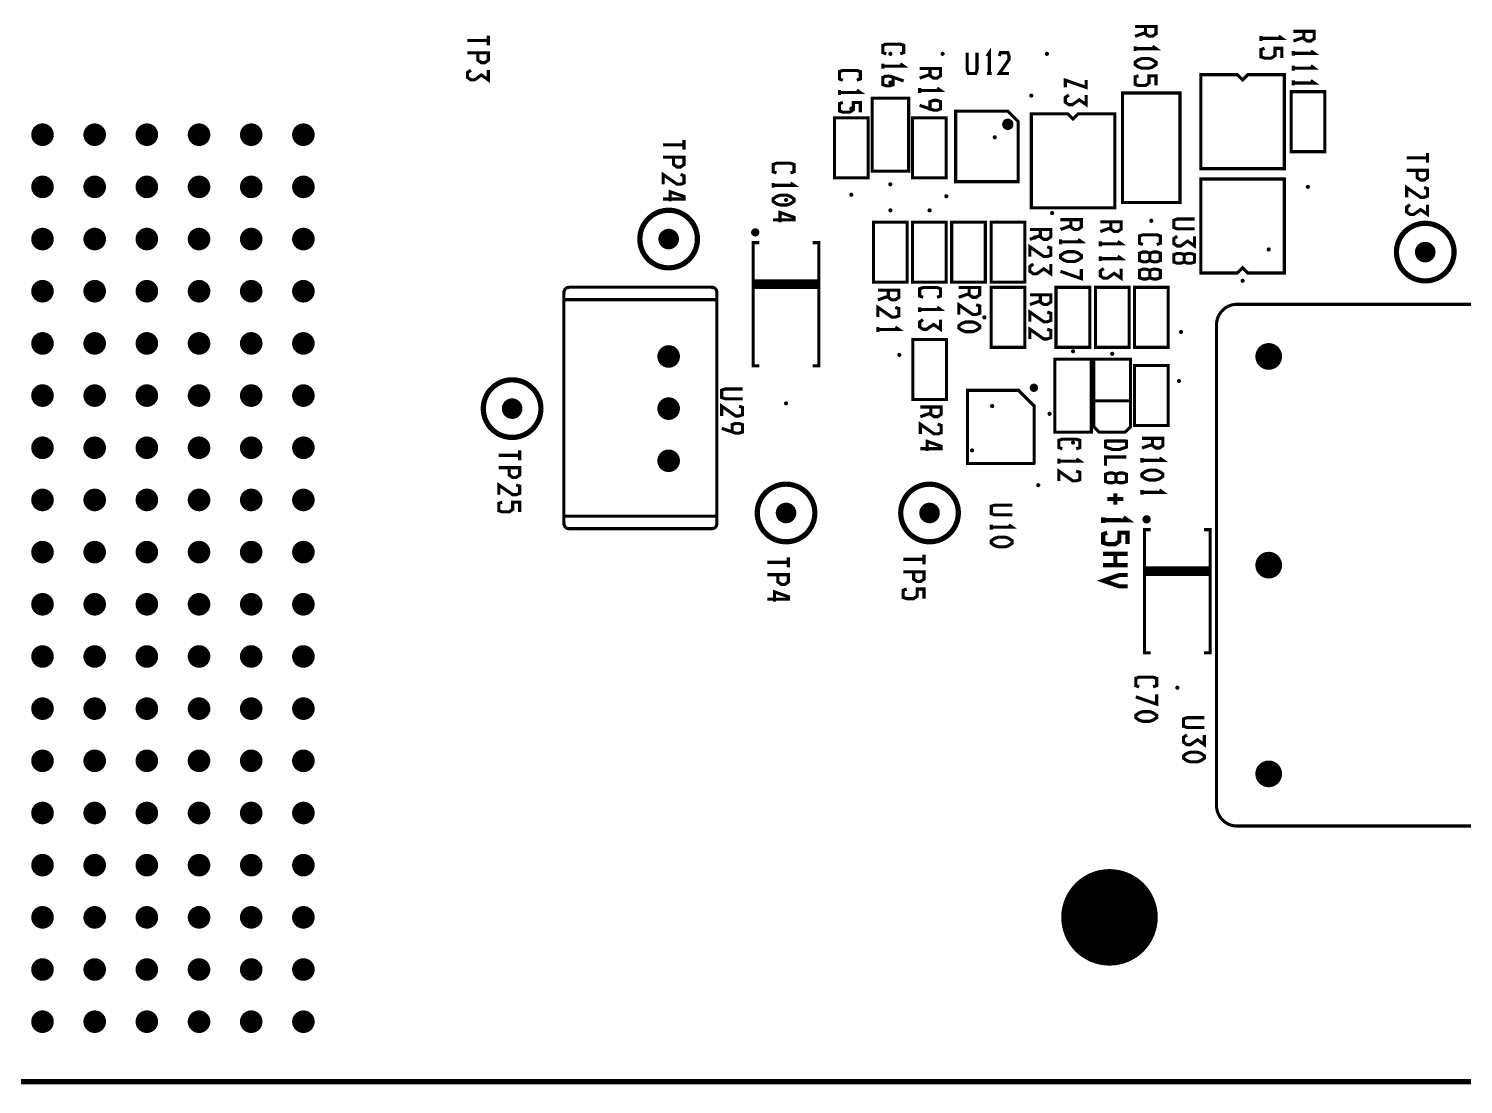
# Model space of a CAD drawing. Extents: x 8 to 205, y 3 to 189.
# Drawn here: x 54.8 to 124.6, y 3.3 to 54.7 of the extents above; entities that cross this region are included whole.
import ezdxf

# ---------------------------------------------------------------- set-up
doc = ezdxf.new("R2010")
doc.units = 0
doc.header["$MEASUREMENT"] = 0
doc.layers.get('0').update_dxf_attribs({"linetype": 'CONTINUOUS'})
doc.layers.add('26-349-0_DRL', color=254, linetype='CONTINUOUS')
doc.layers.add('26-349-0_SST', color=12, linetype='CONTINUOUS')

# ---------------------------------------------------------------- blocks, each defined once
blk = doc.blocks.new('ROUND_1')
at = {"const_width": 2.3495}
blk.add_lwpolyline([(-1.17475, 0, 1), (1.17475, 0, 1)], format="xyb", close=True, dxfattribs=at)
blk = doc.blocks.new('ROUND_93')
at = {"const_width": 0.54991}
blk.add_lwpolyline([(-0.274954, 0, 1), (0.274954, 0, 1)], format="xyb", close=True, dxfattribs=at)
blk = doc.blocks.new('ROUND_96')
at = {"const_width": 0.50038}
blk.add_lwpolyline([(-0.25019, 0, 1), (0.25019, 0, 1)], format="xyb", close=True, dxfattribs=at)
blk = doc.blocks.new('ROUND_97')
at = {"const_width": 0.65024}
blk.add_lwpolyline([(-0.32512, 0, 1), (0.32512, 0, 1)], format="xyb", close=True, dxfattribs=at)
blk = doc.blocks.new('ROUND_102')
at = {"const_width": 0.10033}
blk.add_lwpolyline([(-0.050164, 0, 1), (0.050164, 0, 1)], format="xyb", close=True, dxfattribs=at)

msp = doc.modelspace()

# ---------------------------------------------------------------- linework, layer by layer
at = {"layer": '26-349-0_DRL', "const_width": 0.254}
msp.add_lwpolyline([(200.843, 3.441), (13.894, 3.441)], dxfattribs=at)
at = {"layer": '26-349-0_SST'}
for points, const_width in [([(109.147, 54.81), (109.147, 54.454), (109.315, 54.335), (109.485, 54.335), (109.655, 54.454), (109.655, 54.81), (108.639, 54.81)], 0.152), ([(109.147, 54.513), (108.639, 54.335)], 0.152), ([(116.853, 54.576), (116.853, 54.221), (117.021, 54.101), (117.191, 54.101), (117.361, 54.221), (117.361, 54.576), (116.345, 54.576)], 0.152), ([(76.14, 54.127), (77.156, 54.127)], 0.152), ([(77.156, 53.888), (77.156, 54.363)], 0.152), ([(96.528, 53.479), (96.358, 53.54), (96.358, 53.895), (96.528, 53.954), (97.206, 53.954), (97.374, 53.895), (97.374, 53.54), (97.206, 53.479)], 0.152), ([(101.547, 52.521), (101.547, 53.537), (101.428, 53.37)], 0.152), ([(108.639, 53.616), (108.639, 53.852)], 0.152), ([(108.639, 53.733), (109.655, 53.733), (109.485, 53.852)], 0.152), ([(114.77, 54.111), (114.77, 54.348)], 0.152), ([(114.77, 54.231), (115.786, 54.231), (115.619, 54.348)], 0.152), ([(114.941, 53.748), (114.77, 53.687), (114.77, 53.332), (114.941, 53.273), (115.278, 53.273), (115.449, 53.392), (115.449, 53.748), (115.786, 53.748), (115.786, 53.273)], 0.152), ([(116.853, 54.279), (116.345, 54.101)], 0.152), ([(76.648, 53.525), (76.648, 53.169), (76.818, 53.05), (76.988, 53.05), (77.156, 53.169), (77.156, 53.525), (76.14, 53.525)], 0.152), ([(100.945, 53.537), (100.945, 52.691), (100.887, 52.521), (100.531, 52.521), (100.47, 52.691), (100.47, 53.537)], 0.152), ([(102.502, 52.521), (102.03, 52.521), (102.502, 53.199), (102.502, 53.37), (102.444, 53.537), (102.088, 53.537), (102.03, 53.37)], 0.152), ([(108.639, 53.072), (108.807, 53.192), (108.977, 53.25), (109.315, 53.25), (109.485, 53.192), (109.655, 53.072), (109.655, 52.956), (109.485, 52.836), (109.315, 52.778), (108.977, 52.778), (108.807, 52.836), (108.639, 52.956), (108.639, 53.072)], 0.152), ([(116.345, 53.382), (116.345, 53.619)], 0.152), ([(116.345, 53.502), (117.361, 53.502), (117.191, 53.619)], 0.152), ([(76.31, 52.686), (76.14, 52.567), (76.14, 52.331), (76.31, 52.211), (76.48, 52.211), (76.818, 52.45), (77.156, 52.211), (77.156, 52.686)], 0.152), ([(94.415, 52.196), (94.247, 52.257), (94.247, 52.613), (94.415, 52.671), (95.093, 52.671), (95.263, 52.613), (95.263, 52.257), (95.093, 52.196)], 0.152), ([(96.358, 52.76), (96.358, 52.996)], 0.152), ([(96.358, 52.879), (97.374, 52.879), (97.206, 52.996)], 0.152), ([(96.866, 52.336), (96.866, 51.98), (96.698, 51.922), (96.528, 51.922), (96.358, 51.98), (96.358, 52.336), (96.528, 52.397), (96.698, 52.397), (97.374, 52.158)], 0.152), ([(98.659, 52.77), (98.659, 52.415), (98.829, 52.295), (99, 52.295), (99.167, 52.415), (99.167, 52.77), (98.151, 52.77)], 0.152), ([(98.659, 52.473), (98.151, 52.295)], 0.152), ([(101.664, 52.521), (101.428, 52.521)], 0.152), ([(108.807, 52.412), (108.639, 52.354), (108.639, 51.998), (108.807, 51.94), (109.147, 51.94), (109.315, 52.056), (109.315, 52.412), (109.655, 52.412), (109.655, 51.94)], 0.152), ([(111.842, 47.891), (115.906, 47.891), (115.906, 52.463), (114.128, 52.463), (113.874, 52.209), (113.62, 52.463), (111.842, 52.463), (111.842, 47.891)], 0.152), ([(116.345, 52.664), (116.345, 52.9)], 0.152), ([(116.345, 52.78), (117.361, 52.78), (117.191, 52.9)], 0.152), ([(94.247, 51.477), (94.247, 51.714)], 0.152), ([(94.247, 51.597), (95.263, 51.597), (95.093, 51.714)], 0.152), ([(98.151, 51.576), (98.151, 51.813)], 0.152), ([(98.151, 51.696), (99.167, 51.696), (99, 51.813)], 0.152), ([(105.245, 51.843), (105.245, 52.199), (106.261, 51.843), (106.261, 52.199)], 0.152), ([(117.874, 48.716), (117.874, 51.637), (116.236, 51.637), (116.236, 48.716), (117.874, 48.716)], 0.152), ([(116.345, 51.942), (116.345, 52.181)], 0.152), ([(116.345, 52.062), (117.361, 52.062), (117.191, 52.181)], 0.152), ([(94.415, 51.114), (94.247, 51.053), (94.247, 50.698), (94.415, 50.639), (94.755, 50.639), (94.923, 50.759), (94.923, 51.114), (95.263, 51.114), (95.263, 50.639)], 0.152), ([(97.618, 47.764), (97.618, 51.32), (95.84, 51.32), (95.84, 47.764), (97.618, 47.764)], 0.152), ([(98.659, 50.797), (98.659, 51.152), (98.829, 51.213), (99, 51.213), (99.167, 51.152), (99.167, 50.797), (99, 50.738), (98.829, 50.738), (98.151, 50.974)], 0.152), ([(105.416, 51.477), (105.245, 51.36), (105.245, 51.122), (105.416, 51.005), (105.586, 51.005), (105.924, 51.241), (106.261, 51.005), (106.261, 51.477)], 0.152), ([(108.032, 51.574), (110.826, 51.574), (110.826, 46.24), (108.032, 46.24), (108.032, 51.574)], 0.152), ([(95.649, 47.446), (95.649, 50.367), (94.011, 50.367), (94.011, 47.446), (95.649, 47.446)], 0.152), ([(97.808, 50.367), (97.808, 47.446), (99.447, 47.446), (99.447, 50.367), (97.808, 50.367)], 0.152), ([(102.444, 50.685), (99.904, 50.685), (99.904, 47.256), (102.952, 47.256), (102.952, 50.177), (102.444, 50.685)], 0.152), ([(102.54, 50.223), (102.345, 50.223)], 0.152), ([(102.345, 50.22), (102.345, 49.872)], 0.152), ([(102.482, 50.243), (102.482, 49.849)], 0.152), ([(103.587, 45.986), (107.651, 45.986), (107.651, 50.558), (105.873, 50.558), (105.619, 50.304), (105.365, 50.558), (103.587, 50.558), (103.587, 45.986)], 0.152), ([(102.639, 50.085), (102.246, 50.085)], 0.152), ([(102.619, 49.948), (102.269, 49.948)], 0.152), ([(102.619, 50.144), (102.619, 49.948)], 0.152), ([(85.665, 49.047), (86.681, 49.047)], 0.152), ([(86.681, 48.808), (86.681, 49.283)], 0.152), ([(86.173, 48.445), (86.173, 48.089), (86.343, 47.97), (86.513, 47.97), (86.681, 48.089), (86.681, 48.445), (85.665, 48.445)], 0.152), ([(91.187, 47.68), (91.019, 47.738), (91.019, 48.094), (91.187, 48.152), (91.865, 48.152), (92.035, 48.094), (92.035, 47.738), (91.865, 47.68)], 0.152), ([(121.86, 48.412), (122.876, 48.412)], 0.152), ([(122.876, 48.173), (122.876, 48.648)], 0.152), ([(85.665, 47.131), (85.665, 47.606), (86.343, 47.131), (86.513, 47.131), (86.681, 47.192), (86.681, 47.548), (86.513, 47.606)], 0.152), ([(122.368, 47.81), (122.368, 47.454), (122.538, 47.335), (122.708, 47.335), (122.876, 47.454), (122.876, 47.81), (121.86, 47.81)], 0.152), ([(86.005, 46.293), (86.005, 46.768), (86.681, 46.532), (86.681, 46.413), (85.665, 46.413)], 0.152), ([(91.019, 46.959), (91.019, 47.197)], 0.152), ([(91.019, 47.078), (92.035, 47.078), (91.865, 47.197)], 0.152), ([(115.906, 47.383), (111.842, 47.383), (111.842, 42.811), (113.62, 42.811), (113.874, 43.065), (114.128, 42.811), (115.906, 42.811), (115.906, 47.383)], 0.152), ([(121.86, 46.496), (121.86, 46.971), (122.538, 46.496), (122.708, 46.496), (122.876, 46.557), (122.876, 46.913), (122.708, 46.971)], 0.152), ([(91.019, 46.418), (91.187, 46.537), (91.357, 46.595), (91.695, 46.595), (91.865, 46.537), (92.035, 46.418), (92.035, 46.298), (91.865, 46.181), (91.695, 46.12), (91.357, 46.12), (91.187, 46.181), (91.019, 46.298), (91.019, 46.418)], 0.152), ([(122.03, 46.133), (121.86, 46.014), (121.86, 45.778), (122.03, 45.658), (122.2, 45.658), (122.538, 45.897), (122.876, 45.658), (122.876, 46.133)], 0.152), ([(91.357, 45.282), (91.357, 45.757), (92.035, 45.521), (92.035, 45.402), (91.019, 45.402)], 0.152), ([(105.517, 45.404), (105.517, 45.049), (105.687, 44.929), (105.858, 44.929), (106.025, 45.049), (106.025, 45.404), (105.009, 45.404)], 0.152), ([(111.537, 44.962), (110.689, 44.962), (110.521, 45.023), (110.521, 45.379), (110.689, 45.437), (111.537, 45.437)], 0.152), ([(90.272, 44.762), (90.026, 44.762)], 0.152), ([(90.201, 44.899), (90.094, 44.899)], 0.152), ([(90.125, 44.909), (90.125, 44.663)], 0.152), ([(90.262, 44.838), (90.262, 44.734)], 0.152), ([(95.903, 45.287), (95.903, 42.366), (97.542, 42.366), (97.542, 45.287), (95.903, 45.287)], 0.152), ([(97.808, 45.287), (97.808, 42.366), (99.447, 42.366), (99.447, 45.287), (97.808, 45.287)], 0.152), ([(99.713, 45.287), (99.713, 42.366), (101.352, 42.366), (101.352, 45.287), (99.713, 45.287)], 0.152), ([(103.269, 42.366), (103.269, 45.287), (101.631, 45.287), (101.631, 42.366), (103.269, 42.366)], 0.152), ([(104.026, 44.924), (104.026, 44.569), (104.194, 44.449), (104.364, 44.449), (104.534, 44.569), (104.534, 44.924), (103.518, 44.924)], 0.152), ([(104.026, 44.627), (103.518, 44.449)], 0.152), ([(105.517, 45.107), (105.009, 44.929)], 0.152), ([(107.455, 45.305), (107.455, 44.95), (107.623, 44.83), (107.793, 44.83), (107.963, 44.95), (107.963, 45.305), (106.947, 45.305)], 0.152), ([(107.455, 45.008), (106.947, 44.83)], 0.152), ([(109.02, 44.195), (108.852, 44.256), (108.852, 44.612), (109.02, 44.67), (109.698, 44.67), (109.868, 44.612), (109.868, 44.256), (109.698, 44.195)], 0.152), ([(90.348, 44.287), (90.049, 44.287), (90.049, 38.287), (90.348, 38.287)], 0.152), ([(92.949, 44.287), (93.249, 44.287), (93.249, 38.287), (92.949, 38.287)], 0.152), ([(103.518, 43.611), (103.518, 44.086), (104.194, 43.611), (104.364, 43.611), (104.534, 43.672), (104.534, 44.028), (104.364, 44.086)], 0.152), ([(105.009, 44.21), (105.009, 44.447)], 0.152), ([(105.009, 44.33), (106.025, 44.33), (105.858, 44.447)], 0.152), ([(106.947, 44.111), (106.947, 44.348)], 0.152), ([(106.947, 44.231), (107.963, 44.231), (107.793, 44.348)], 0.152), ([(110.689, 44.599), (110.521, 44.48), (110.521, 44.243), (110.689, 44.124), (110.859, 44.124), (111.197, 44.363), (111.537, 44.124), (111.537, 44.599)], 0.152), ([(103.686, 43.248), (103.518, 43.128), (103.518, 42.892), (103.686, 42.773), (103.856, 42.773), (104.194, 43.012), (104.534, 42.773), (104.534, 43.248)], 0.152), ([(105.009, 43.669), (105.179, 43.786), (105.35, 43.847), (105.687, 43.847), (105.858, 43.786), (106.025, 43.669), (106.025, 43.55), (105.858, 43.431), (105.687, 43.372), (105.35, 43.372), (105.179, 43.431), (105.009, 43.55), (105.009, 43.669)], 0.152), ([(106.947, 43.393), (106.947, 43.629)], 0.152), ([(106.947, 43.509), (107.963, 43.509), (107.793, 43.629)], 0.152), ([(109.36, 43.418), (109.528, 43.357), (109.698, 43.357), (109.868, 43.418), (109.868, 43.774), (109.698, 43.832), (109.528, 43.832), (109.36, 43.774), (109.36, 43.418), (109.19, 43.357), (109.02, 43.357), (108.852, 43.418), (108.852, 43.774), (109.02, 43.832), (109.19, 43.832), (109.36, 43.774)], 0.152), ([(111.029, 43.347), (111.197, 43.286), (111.367, 43.286), (111.537, 43.347), (111.537, 43.702), (111.367, 43.761), (111.197, 43.761), (111.029, 43.702), (111.029, 43.347), (110.859, 43.286), (110.689, 43.286), (110.521, 43.347), (110.521, 43.702), (110.689, 43.761), (110.859, 43.761), (111.029, 43.702)], 0.152), ([(105.009, 42.89), (106.025, 42.534), (106.025, 43.009)], 0.152), ([(107.115, 43.027), (106.947, 42.91), (106.947, 42.671), (107.115, 42.554), (107.285, 42.554), (107.623, 42.791), (107.963, 42.554), (107.963, 43.027)], 0.152), ([(109.36, 42.58), (109.528, 42.519), (109.698, 42.519), (109.868, 42.58), (109.868, 42.935), (109.698, 42.994), (109.528, 42.994), (109.36, 42.935), (109.36, 42.58), (109.19, 42.519), (109.02, 42.519), (108.852, 42.58), (108.852, 42.935), (109.02, 42.994), (109.19, 42.994), (109.36, 42.935)], 0.152), ([(81.088, 42.12), (88.04, 42.12), (88.04, 42.112), (88.085, 42.105), (88.131, 42.097), (88.177, 42.074), (88.212, 42.044), (88.243, 42.003), (88.266, 41.957), (88.273, 41.909), (88.281, 41.863), (88.281, 30.614), (88.273, 30.566), (88.266, 30.52), (88.243, 30.472), (88.212, 30.433), (88.177, 30.403), (88.131, 30.378), (88.085, 30.37), (88.04, 30.362), (81.088, 30.362), (81.042, 30.37), (80.996, 30.378), (80.95, 30.403), (80.912, 30.433), (80.882, 30.472), (80.859, 30.52), (80.851, 30.566), (80.844, 30.614), (80.836, 30.614), (80.836, 41.863), (80.844, 41.863), (80.851, 41.909), (80.859, 41.957), (80.882, 42.003), (80.912, 42.044), (80.95, 42.074), (80.996, 42.097), (81.042, 42.105), (81.088, 42.112)], 0.152), ([(90.061, 42.43), (90.061, 42.112)], 0.152), ([(93.236, 42.43), (90.061, 42.43)], 0.152), ([(93.236, 42.351), (90.061, 42.351)], 0.152), ([(93.236, 42.214), (90.061, 42.214)], 0.152), ([(93.236, 42.112), (90.061, 42.112)], 0.152), ([(90.163, 42.43), (90.163, 42.112)], 0.152), ([(90.3, 42.43), (90.3, 42.112)], 0.152), ([(90.437, 42.43), (90.437, 42.112)], 0.152), ([(90.574, 42.43), (90.574, 42.112)], 0.152), ([(90.712, 42.43), (90.712, 42.112)], 0.152), ([(90.849, 42.43), (90.849, 42.112)], 0.152), ([(90.986, 42.43), (90.986, 42.112)], 0.152), ([(91.123, 42.43), (91.123, 42.112)], 0.152), ([(91.26, 42.43), (91.26, 42.112)], 0.152), ([(91.397, 42.43), (91.397, 42.112)], 0.152), ([(91.535, 42.43), (91.535, 42.112)], 0.152), ([(91.672, 42.43), (91.672, 42.112)], 0.152), ([(91.809, 42.43), (91.809, 42.112)], 0.152), ([(91.946, 42.43), (91.946, 42.112)], 0.152), ([(92.083, 42.43), (92.083, 42.112)], 0.152), ([(92.22, 42.43), (92.22, 42.112)], 0.152), ([(92.358, 42.43), (92.358, 42.112)], 0.152), ([(92.495, 42.43), (92.495, 42.112)], 0.152), ([(92.632, 42.43), (92.632, 42.112)], 0.152), ([(92.769, 42.43), (92.769, 42.112)], 0.152), ([(92.906, 42.43), (92.906, 42.112)], 0.152), ([(93.043, 42.43), (93.043, 42.112)], 0.152), ([(93.18, 42.43), (93.18, 42.112)], 0.152), ([(93.236, 42.43), (93.236, 42.112)], 0.152), ([(96.627, 41.975), (96.627, 41.62), (96.797, 41.5), (96.968, 41.5), (97.135, 41.62), (97.135, 41.975), (96.119, 41.975)], 0.152), ([(98.321, 41.627), (98.151, 41.688), (98.151, 42.044), (98.321, 42.102), (99, 42.102), (99.167, 42.044), (99.167, 41.688), (99, 41.627)], 0.152), ([(100.564, 42.102), (100.564, 41.747), (100.734, 41.627), (100.905, 41.627), (101.072, 41.747), (101.072, 42.102), (100.056, 42.102)], 0.152), ([(103.269, 39.191), (103.269, 42.112), (101.631, 42.112), (101.631, 39.191), (103.269, 39.191)], 0.152), ([(104.793, 42.112), (104.793, 39.191), (106.432, 39.191), (106.432, 42.112), (104.793, 42.112)], 0.152), ([(108.349, 39.191), (108.349, 42.112), (106.711, 42.112), (106.711, 39.191), (108.349, 39.191)], 0.152), ([(110.254, 39.191), (110.254, 42.112), (108.616, 42.112), (108.616, 39.191), (110.254, 39.191)], 0.152), ([(80.836, 41.51), (88.281, 41.51)], 0.152), ([(96.627, 41.678), (96.119, 41.5)], 0.152), ([(96.119, 40.662), (96.119, 41.137), (96.797, 40.662), (96.968, 40.662), (97.135, 40.723), (97.135, 41.079), (96.968, 41.137)], 0.152), ([(98.151, 40.908), (98.151, 41.145)], 0.152), ([(98.151, 41.028), (99.167, 41.028), (99, 41.145)], 0.152), ([(100.564, 41.805), (100.056, 41.627)], 0.152), ([(100.056, 40.789), (100.056, 41.264), (100.734, 40.789), (100.905, 40.789), (101.072, 40.85), (101.072, 41.206), (100.905, 41.264)], 0.152), ([(104.026, 41.749), (104.026, 41.394), (104.194, 41.274), (104.364, 41.274), (104.534, 41.394), (104.534, 41.749), (103.518, 41.749)], 0.152), ([(104.026, 41.452), (103.518, 41.274)], 0.152), ([(162.403, 41.287), (113.605, 41.287)], 0.152), ([(98.321, 40.545), (98.151, 40.426), (98.151, 40.19), (98.321, 40.07), (98.492, 40.07), (98.829, 40.306), (99.167, 40.07), (99.167, 40.545)], 0.152), ([(103.518, 40.436), (103.518, 40.911), (104.194, 40.436), (104.364, 40.436), (104.534, 40.497), (104.534, 40.853), (104.364, 40.911)], 0.152), ([(96.119, 39.943), (96.119, 40.179)], 0.152), ([(96.119, 40.063), (97.135, 40.063), (96.968, 40.179)], 0.152), ([(100.056, 40.248), (100.226, 40.367), (100.397, 40.426), (100.734, 40.426), (100.905, 40.367), (101.072, 40.248), (101.072, 40.129), (100.905, 40.012), (100.734, 39.951), (100.397, 39.951), (100.226, 40.012), (100.056, 40.129), (100.056, 40.248)], 0.152), ([(103.518, 39.598), (103.518, 40.073), (104.194, 39.598), (104.364, 39.598), (104.534, 39.659), (104.534, 40.014), (104.364, 40.073)], 0.152), ([(112.604, 40.286), (112.604, 16.888)], 0.152), ([(85.812, 39.135), (86.056, 39.135), (86.056, 38.373), (85.812, 38.373), (85.812, 39.135)], 0.152), ([(99.459, 36.651), (99.459, 39.572), (97.821, 39.572), (97.821, 36.651), (99.459, 36.651)], 0.152), ([(104.73, 38.62), (104.73, 35.064), (106.508, 35.064), (106.508, 38.62), (104.73, 38.62)], 0.152), ([(108.159, 35.064), (106.889, 35.064), (106.635, 35.318), (106.635, 38.62), (108.413, 38.62), (108.413, 35.318), (108.159, 35.064)], 0.152), ([(110.254, 35.381), (110.254, 38.302), (108.616, 38.302), (108.616, 35.381), (110.254, 35.381)], 0.152), ([(89.533, 36.689), (88.685, 36.689), (88.517, 36.748), (88.517, 37.103), (88.685, 37.164), (89.533, 37.164)], 0.152), ([(100.539, 37.096), (102.967, 37.096), (103.729, 36.334), (103.729, 33.563), (103.714, 33.54), (100.478, 33.54), (100.478, 37.096), (100.539, 37.096)], 0.152), ([(103.838, 37.197), (103.589, 37.197)], 0.152), ([(103.775, 37.335), (103.653, 37.335)], 0.152), ([(103.688, 37.347), (103.688, 37.098)], 0.152), ([(103.826, 37.284), (103.826, 37.162)], 0.152), ([(85.812, 36.588), (86.056, 36.588), (86.056, 35.826), (85.812, 35.826), (85.812, 36.588)], 0.152), ([(88.517, 35.851), (88.517, 36.326), (89.193, 35.851), (89.363, 35.851), (89.533, 35.91), (89.533, 36.265), (89.363, 36.326)], 0.152), ([(98.692, 36.288), (98.692, 35.933), (98.86, 35.813), (99.03, 35.813), (99.2, 35.933), (99.2, 36.288), (98.184, 36.288)], 0.152), ([(108.413, 36.588), (106.635, 36.588)], 0.152), ([(98.692, 35.991), (98.184, 35.813)], 0.152), ([(89.025, 35.071), (89.025, 35.427), (89.193, 35.488), (89.363, 35.488), (89.533, 35.427), (89.533, 35.071), (89.363, 35.013), (89.193, 35.013), (88.517, 35.249)], 0.152), ([(98.184, 34.975), (98.184, 35.45), (98.86, 34.975), (99.03, 34.975), (99.2, 35.036), (99.2, 35.392), (99.03, 35.45)], 0.152), ([(78.68, 33.695), (78.68, 34.17)], 0.152), ([(98.522, 34.137), (98.522, 34.612), (99.2, 34.376), (99.2, 34.256), (98.184, 34.256)], 0.152), ([(105.098, 34.249), (104.931, 34.309), (104.931, 34.665), (105.098, 34.723), (105.776, 34.723), (105.947, 34.665), (105.947, 34.309), (105.776, 34.249)], 0.152), ([(107.204, 34.69), (107.204, 34.335), (107.542, 34.218), (107.882, 34.218), (108.22, 34.335), (108.22, 34.69)], 0.152), ([(107.204, 34.632), (108.22, 34.632)], 0.152), ([(109.487, 34.764), (109.487, 34.409), (109.655, 34.289), (109.825, 34.289), (109.995, 34.409), (109.995, 34.764), (108.979, 34.764)], 0.152), ([(109.487, 34.467), (108.979, 34.289)], 0.152), ([(77.664, 33.934), (78.68, 33.934)], 0.152), ([(85.812, 34.048), (86.056, 34.048), (86.056, 33.286), (85.812, 33.286), (85.812, 34.048)], 0.152), ([(104.931, 33.53), (104.931, 33.766)], 0.152), ([(104.931, 33.649), (105.947, 33.649), (105.776, 33.766)], 0.152), ([(107.204, 33.438), (107.204, 33.852), (108.22, 33.852)], 0.152), ([(108.979, 33.57), (108.979, 33.807)], 0.152), ([(108.979, 33.69), (109.995, 33.69), (109.825, 33.807)], 0.152), ([(78.172, 33.332), (78.172, 32.976), (78.342, 32.857), (78.512, 32.857), (78.68, 32.976), (78.68, 33.332), (77.664, 33.332)], 0.152), ([(104.931, 32.691), (104.931, 33.166), (105.606, 32.691), (105.776, 32.691), (105.947, 32.75), (105.947, 33.106), (105.776, 33.166)], 0.152), ([(107.712, 32.658), (107.882, 32.6), (108.05, 32.6), (108.22, 32.658), (108.22, 33.014), (108.05, 33.075), (107.882, 33.075), (107.712, 33.014), (107.712, 32.658), (107.542, 32.6), (107.374, 32.6), (107.204, 32.658), (107.204, 33.014), (107.374, 33.075), (107.542, 33.075), (107.712, 33.014)], 0.152), ([(108.979, 33.029), (109.147, 33.146), (109.317, 33.207), (109.655, 33.207), (109.825, 33.146), (109.995, 33.029), (109.995, 32.91), (109.825, 32.791), (109.655, 32.732), (109.317, 32.732), (109.147, 32.791), (108.979, 32.91), (108.979, 33.029)], 0.152), ([(77.664, 32.018), (77.664, 32.493), (78.342, 32.018), (78.512, 32.018), (78.68, 32.079), (78.68, 32.435), (78.512, 32.493)], 0.152), ([(107.676, 31.531), (107.676, 32.084)], 0.203), ([(108.979, 32.013), (108.979, 32.25)], 0.152), ([(108.979, 32.13), (109.995, 32.13), (109.825, 32.25)], 0.152), ([(77.834, 31.655), (77.664, 31.597), (77.664, 31.241), (77.834, 31.18), (78.172, 31.18), (78.342, 31.3), (78.342, 31.655), (78.68, 31.655), (78.68, 31.18)], 0.152), ([(102.657, 31.035), (101.811, 31.035), (101.641, 31.096), (101.641, 31.452), (101.811, 31.51), (102.657, 31.51)], 0.152), ([(108.072, 31.808), (107.283, 31.808)], 0.203), ([(80.836, 30.967), (88.281, 30.967)], 0.152), ([(107.084, 30.642), (107.084, 30.919)], 0.203), ([(107.084, 30.779), (108.271, 30.779), (108.072, 30.919)], 0.203), ([(109.322, 30.792), (109.076, 30.792)], 0.152), ([(109.251, 30.929), (109.144, 30.929)], 0.152), ([(109.175, 30.939), (109.175, 30.693)], 0.152), ([(109.312, 30.868), (109.312, 30.764)], 0.152), ([(101.641, 30.317), (101.641, 30.553)], 0.152), ([(101.641, 30.436), (102.657, 30.436), (102.49, 30.553)], 0.152), ([(101.641, 29.776), (101.811, 29.892), (101.982, 29.953), (102.319, 29.953), (102.49, 29.892), (102.657, 29.776), (102.657, 29.656), (102.49, 29.537), (102.319, 29.478), (101.982, 29.478), (101.811, 29.537), (101.641, 29.656), (101.641, 29.776)], 0.152), ([(107.283, 30.167), (107.084, 30.096), (107.084, 29.682), (107.283, 29.613), (107.676, 29.613), (107.874, 29.75), (107.874, 30.167), (108.271, 30.167), (108.271, 29.613)], 0.203), ([(109.398, 30.317), (109.099, 30.317), (109.099, 24.317), (109.398, 24.317)], 0.152), ([(111.999, 30.317), (112.299, 30.317), (112.299, 24.317), (111.999, 24.317)], 0.152), ([(90.745, 28.727), (91.761, 28.727)], 0.152), ([(91.761, 28.488), (91.761, 28.963)], 0.152), ([(97.351, 28.869), (98.367, 28.869)], 0.152), ([(98.367, 28.633), (98.367, 29.105)], 0.152), ([(107.084, 29.138), (108.271, 29.138)], 0.203), ([(107.084, 28.584), (108.271, 28.584)], 0.203), ([(107.676, 28.584), (107.676, 29.138)], 0.203), ([(91.253, 28.125), (91.253, 27.769), (91.423, 27.65), (91.593, 27.65), (91.761, 27.769), (91.761, 28.125), (90.745, 28.125)], 0.152), ([(97.859, 28.267), (97.859, 27.911), (98.029, 27.794), (98.2, 27.794), (98.367, 27.911), (98.367, 28.267), (97.351, 28.267)], 0.152), ([(108.271, 27.556), (107.874, 27.556), (107.084, 27.832), (107.874, 28.109), (108.271, 28.109)], 0.203), ([(109.111, 28.46), (109.111, 28.142)], 0.152), ([(112.286, 28.46), (109.111, 28.46)], 0.152), ([(112.286, 28.381), (109.111, 28.381)], 0.152), ([(112.286, 28.244), (109.111, 28.244)], 0.152), ([(112.286, 28.142), (109.111, 28.142)], 0.152), ([(109.213, 28.46), (109.213, 28.142)], 0.152), ([(109.35, 28.46), (109.35, 28.142)], 0.152), ([(109.487, 28.46), (109.487, 28.142)], 0.152), ([(109.624, 28.46), (109.624, 28.142)], 0.152), ([(109.762, 28.46), (109.762, 28.142)], 0.152), ([(109.899, 28.46), (109.899, 28.142)], 0.152), ([(110.036, 28.46), (110.036, 28.142)], 0.152), ([(110.173, 28.46), (110.173, 28.142)], 0.152), ([(110.31, 28.46), (110.31, 28.142)], 0.152), ([(110.447, 28.46), (110.447, 28.142)], 0.152), ([(110.585, 28.46), (110.585, 28.142)], 0.152), ([(110.722, 28.46), (110.722, 28.142)], 0.152), ([(110.859, 28.46), (110.859, 28.142)], 0.152), ([(110.996, 28.46), (110.996, 28.142)], 0.152), ([(111.133, 28.46), (111.133, 28.142)], 0.152), ([(111.27, 28.46), (111.27, 28.142)], 0.152), ([(111.408, 28.46), (111.408, 28.142)], 0.152), ([(111.545, 28.46), (111.545, 28.142)], 0.152), ([(111.682, 28.46), (111.682, 28.142)], 0.152), ([(111.819, 28.46), (111.819, 28.142)], 0.152), ([(111.956, 28.46), (111.956, 28.142)], 0.152), ([(112.093, 28.46), (112.093, 28.142)], 0.152), ([(112.23, 28.46), (112.23, 28.142)], 0.152), ([(112.286, 28.46), (112.286, 28.142)], 0.152), ([(91.085, 26.811), (91.085, 27.286), (91.761, 27.05), (91.761, 26.931), (90.745, 26.931)], 0.152), ([(97.521, 27.429), (97.351, 27.37), (97.351, 27.015), (97.521, 26.956), (97.859, 26.956), (98.029, 27.073), (98.029, 27.429), (98.367, 27.429), (98.367, 26.956)], 0.152), ([(108.84, 22.661), (108.672, 22.719), (108.672, 23.075), (108.84, 23.133), (109.518, 23.133), (109.688, 23.075), (109.688, 22.719), (109.518, 22.661)], 0.152), ([(108.672, 22.178), (109.688, 21.823), (109.688, 22.295)], 0.152), ([(108.672, 21.279), (108.84, 21.399), (109.01, 21.457), (109.348, 21.457), (109.518, 21.399), (109.688, 21.279), (109.688, 21.162), (109.518, 21.043), (109.348, 20.985), (109.01, 20.985), (108.84, 21.043), (108.672, 21.162), (108.672, 21.279)], 0.152), ([(112.012, 20.687), (111.164, 20.687), (110.996, 20.746), (110.996, 21.101), (111.164, 21.162), (112.012, 21.162)], 0.152), ([(111.164, 20.324), (110.996, 20.205), (110.996, 19.969), (111.164, 19.849), (111.334, 19.849), (111.672, 20.085), (112.012, 19.849), (112.012, 20.324)], 0.152), ([(110.996, 19.308), (111.164, 19.425), (111.334, 19.486), (111.672, 19.486), (111.842, 19.425), (112.012, 19.308), (112.012, 19.189), (111.842, 19.069), (111.672, 19.011), (111.334, 19.011), (111.164, 19.069), (110.996, 19.189), (110.996, 19.308)], 0.152), ([(113.605, 15.887), (162.403, 15.887)], 0.152)]:
    msp.add_lwpolyline(points, dxfattribs=dict(at, const_width=const_width))
for points, const_width in [([(102.444, 50.248, 0.414214), (102.243, 50.047)], 0.152), ([(102.645, 50.047, 0.414214), (102.444, 50.248)], 0.152), ([(102.243, 50.047, 0.414214), (102.444, 49.847)], 0.152), ([(102.444, 49.847, 0.414214), (102.645, 50.047)], 0.152), ([(85.934, 45.864, 0.414214), (84.532, 44.462)], 0.254), ([(87.336, 44.462, 0.414214), (85.934, 45.864)], 0.254), ([(90.148, 44.911, 0.414214), (90.023, 44.787)], 0.152), ([(90.023, 44.787, 0.414214), (90.148, 44.663)], 0.152), ([(90.275, 44.787, 0.414214), (90.148, 44.914)], 0.152), ([(90.148, 44.66, 0.414214), (90.275, 44.787)], 0.152), ([(122.764, 45.229, 0.414214), (121.362, 43.827)], 0.254), ([(124.166, 43.827, 0.414214), (122.764, 45.229)], 0.254), ([(84.532, 44.462, 0.414214), (85.934, 43.06)], 0.254), ([(85.934, 43.06, 0.414214), (87.336, 44.462)], 0.254), ([(121.362, 43.827, 0.414214), (122.764, 42.425)], 0.254), ([(122.764, 42.425, 0.414214), (124.166, 43.827)], 0.254), ([(113.605, 41.287, 0.414214), (112.604, 40.286)], 0.152), ([(78.314, 37.609, 0.414214), (76.912, 36.207)], 0.254), ([(79.716, 36.207, 0.414214), (78.314, 37.609)], 0.254), ([(103.714, 37.35, 0.414214), (103.587, 37.223)], 0.152), ([(103.587, 37.223, 0.414214), (103.714, 37.096)], 0.152), ([(103.841, 37.223, 0.414214), (103.714, 37.35)], 0.152), ([(103.714, 37.096, 0.414214), (103.841, 37.223)], 0.152), ([(76.912, 36.207, 0.414214), (78.314, 34.805)], 0.254), ([(78.314, 34.805, 0.414214), (79.716, 36.207)], 0.254), ([(91.649, 32.529, 0.414214), (90.247, 31.127)], 0.254), ([(93.051, 31.127, 0.414214), (91.649, 32.529)], 0.254), ([(98.634, 32.529, 0.414214), (97.232, 31.127)], 0.254), ([(100.036, 31.127, 0.414214), (98.634, 32.529)], 0.254), ([(90.247, 31.127, 0.414214), (91.649, 29.725)], 0.254), ([(91.649, 29.725, 0.414214), (93.051, 31.127)], 0.254), ([(97.232, 31.127, 0.414214), (98.634, 29.725)], 0.254), ([(98.634, 29.725, 0.414214), (100.036, 31.127)], 0.254), ([(109.198, 30.941, 0.414214), (109.073, 30.817)], 0.152), ([(109.073, 30.817, 0.414214), (109.198, 30.693)], 0.152), ([(109.325, 30.817, 0.414214), (109.198, 30.944)], 0.152), ([(109.198, 30.69, 0.414214), (109.325, 30.817)], 0.152), ([(112.604, 16.888, 0.414214), (113.605, 15.887)], 0.152)]:
    msp.add_lwpolyline(points, format="xyb", dxfattribs=dict(at, const_width=const_width))

# ---------------------------------------------------------------- block references
at = {"layer": '26-349-0_DRL'}
for name, p in [('ROUND_102', (96.729, 53.479)), ('ROUND_102', (99.269, 53.479)), ('ROUND_102', (104.349, 53.479)), ('ROUND_102', (96.729, 52.082)), ('ROUND_102', (103.587, 51.447)), ('ROUND_102', (94.824, 50.812)), ('ROUND_102', (98.634, 50.812)), ('ROUND_93', (55.454, 49.542)), ('ROUND_93', (57.994, 49.542)), ('ROUND_93', (60.534, 49.542)), ('ROUND_93', (63.074, 49.542)), ('ROUND_93', (65.614, 49.542)), ('ROUND_93', (68.154, 49.542)), ('ROUND_102', (101.809, 49.415)), ('ROUND_93', (55.454, 47.002)), ('ROUND_93', (57.994, 47.002)), ('ROUND_93', (60.534, 47.002)), ('ROUND_93', (63.074, 47.002)), ('ROUND_93', (65.614, 47.002)), ('ROUND_93', (68.154, 47.002)), ('ROUND_102', (96.729, 47.129)), ('ROUND_102', (117.049, 47.002)), ('ROUND_102', (91.649, 46.367)), ('ROUND_102', (94.824, 46.621)), ('ROUND_102', (99.449, 46.547)), ('ROUND_102', (96.729, 45.859)), ('ROUND_102', (98.634, 45.859)), ('ROUND_102', (104.603, 45.732)), ('ROUND_102', (109.429, 45.351)), ('ROUND_93', (55.454, 44.462)), ('ROUND_93', (57.994, 44.462)), ('ROUND_93', (60.534, 44.462)), ('ROUND_93', (63.074, 44.462)), ('ROUND_93', (65.614, 44.462)), ('ROUND_93', (68.154, 44.462)), ('ROUND_96', (85.934, 44.462)), ('ROUND_102', (103.765, 44.538)), ('ROUND_102', (115.144, 43.954)), ('ROUND_96', (122.764, 43.827)), ('ROUND_93', (55.454, 41.922)), ('ROUND_93', (57.994, 41.922)), ('ROUND_93', (60.534, 41.922)), ('ROUND_93', (63.074, 41.922)), ('ROUND_93', (65.614, 41.922)), ('ROUND_93', (68.154, 41.922)), ('ROUND_102', (113.874, 42.43)), ('ROUND_102', (101.301, 40.652)), ('ROUND_93', (55.454, 39.382)), ('ROUND_93', (57.994, 39.382)), ('ROUND_93', (60.534, 39.382)), ('ROUND_93', (63.074, 39.382)), ('ROUND_93', (65.614, 39.382)), ('ROUND_93', (68.154, 39.382)), ('ROUND_102', (110.877, 39.941)), ('ROUND_93', (85.934, 38.747)), ('ROUND_97', (115.144, 38.747)), ('ROUND_102', (97.161, 38.823)), ('ROUND_102', (105.619, 39.001)), ('ROUND_102', (107.524, 38.874)), ('ROUND_93', (55.454, 36.842)), ('ROUND_93', (57.994, 36.842)), ('ROUND_93', (60.534, 36.842)), ('ROUND_93', (63.074, 36.842)), ('ROUND_93', (65.614, 36.842)), ('ROUND_93', (68.154, 36.842)), ('ROUND_102', (110.775, 37.553)), ('ROUND_96', (78.314, 36.207)), ('ROUND_93', (85.934, 36.207)), ('ROUND_102', (91.649, 36.461)), ('ROUND_102', (101.682, 36.334)), ('ROUND_102', (104.476, 35.953)), ('ROUND_93', (55.454, 34.302)), ('ROUND_93', (57.994, 34.302)), ('ROUND_93', (60.534, 34.302)), ('ROUND_93', (63.074, 34.302)), ('ROUND_93', (65.614, 34.302)), ('ROUND_93', (68.154, 34.302)), ('ROUND_102', (100.704, 34.175)), ('ROUND_102', (105.619, 34.556)), ('ROUND_93', (85.934, 33.667)), ('ROUND_93', (55.454, 31.762)), ('ROUND_93', (57.994, 31.762)), ('ROUND_93', (60.534, 31.762)), ('ROUND_93', (63.074, 31.762)), ('ROUND_93', (65.614, 31.762)), ('ROUND_93', (68.154, 31.762)), ('ROUND_102', (103.925, 32.481)), ('ROUND_96', (91.649, 31.127)), ('ROUND_96', (98.634, 31.127)), ('ROUND_93', (55.454, 29.222)), ('ROUND_93', (57.994, 29.222)), ('ROUND_93', (60.534, 29.222)), ('ROUND_93', (63.074, 29.222)), ('ROUND_93', (65.614, 29.222)), ('ROUND_93', (68.154, 29.222)), ('ROUND_97', (115.144, 28.587)), ('ROUND_93', (55.454, 26.682)), ('ROUND_93', (57.994, 26.682)), ('ROUND_93', (60.534, 26.682)), ('ROUND_93', (63.074, 26.682)), ('ROUND_93', (65.614, 26.682)), ('ROUND_93', (68.154, 26.682)), ('ROUND_93', (55.454, 24.142)), ('ROUND_93', (57.994, 24.142)), ('ROUND_93', (60.534, 24.142)), ('ROUND_93', (63.074, 24.142)), ('ROUND_93', (65.614, 24.142)), ('ROUND_93', (68.154, 24.142)), ('ROUND_102', (110.699, 22.618)), ('ROUND_93', (55.454, 21.602)), ('ROUND_93', (57.994, 21.602)), ('ROUND_93', (60.534, 21.602)), ('ROUND_93', (63.074, 21.602)), ('ROUND_93', (65.614, 21.602)), ('ROUND_93', (68.154, 21.602)), ('ROUND_93', (55.454, 19.062)), ('ROUND_93', (57.994, 19.062)), ('ROUND_93', (60.534, 19.062)), ('ROUND_93', (63.074, 19.062)), ('ROUND_93', (65.614, 19.062)), ('ROUND_93', (68.154, 19.062)), ('ROUND_97', (115.144, 18.427)), ('ROUND_93', (55.454, 16.522)), ('ROUND_93', (57.994, 16.522)), ('ROUND_93', (60.534, 16.522)), ('ROUND_93', (63.074, 16.522)), ('ROUND_93', (65.614, 16.522)), ('ROUND_93', (68.154, 16.522)), ('ROUND_93', (55.454, 13.982)), ('ROUND_93', (57.994, 13.982)), ('ROUND_93', (60.534, 13.982)), ('ROUND_93', (63.074, 13.982)), ('ROUND_93', (65.614, 13.982)), ('ROUND_93', (68.154, 13.982)), ('ROUND_1', (107.394, 11.442)), ('ROUND_93', (55.454, 11.442)), ('ROUND_93', (57.994, 11.442)), ('ROUND_93', (60.534, 11.442)), ('ROUND_93', (63.074, 11.442)), ('ROUND_93', (65.614, 11.442)), ('ROUND_93', (68.154, 11.442)), ('ROUND_93', (55.454, 8.902)), ('ROUND_93', (57.994, 8.902)), ('ROUND_93', (60.534, 8.902)), ('ROUND_93', (63.074, 8.902)), ('ROUND_93', (65.614, 8.902)), ('ROUND_93', (68.154, 8.902)), ('ROUND_93', (55.454, 6.362)), ('ROUND_93', (57.994, 6.362)), ('ROUND_93', (60.534, 6.362)), ('ROUND_93', (63.074, 6.362)), ('ROUND_93', (65.614, 6.362)), ('ROUND_93', (68.154, 6.362))]:
    msp.add_blockref(name, p, dxfattribs=at)

doc.saveas('drawing.dxf')
